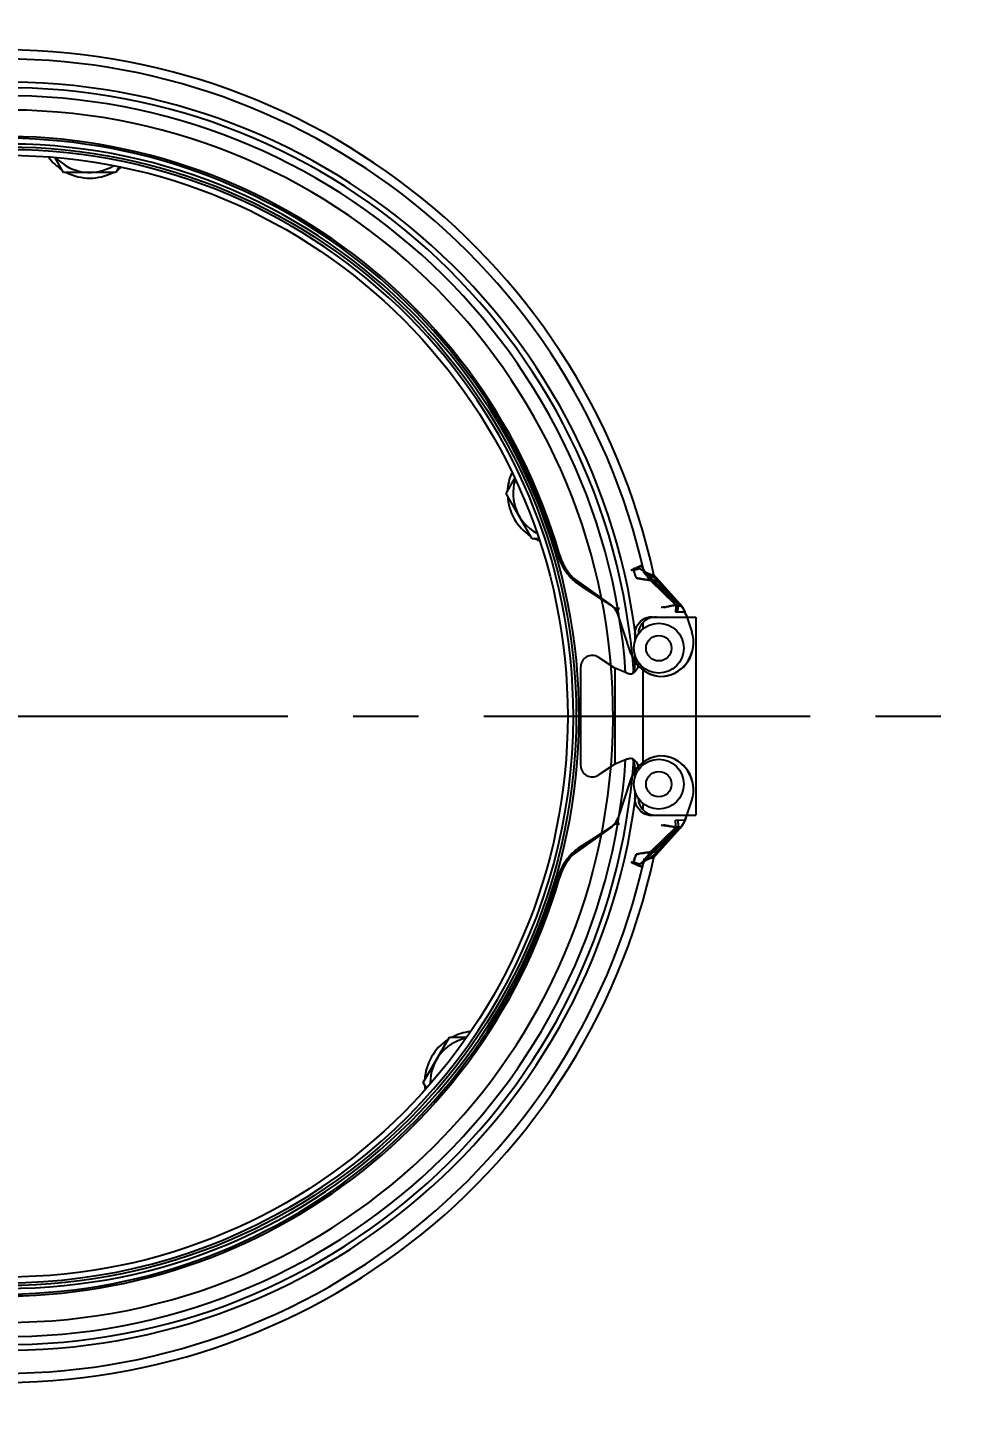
# Model space of a CAD drawing. Header units: millimetres. Extents: x 324 to 7054, y -67 to 2159.
# Drawn here: x 2945.3 to 3111.5, y 1387.4 to 1633.5 of the extents above; entities that cross this region are included whole.
import ezdxf

# ---------------------------------------------------------------- set-up
doc = ezdxf.new("R2010")
doc.units = ezdxf.units.MM
doc.header["$LTSCALE"] = 153.67
doc.header["$PDMODE"] = 3
doc.header["$PDSIZE"] = 8
doc.linetypes.add('CENTER', pattern=[0.6, 0.375, -0.075, 0.075, -0.075])
doc.layers.get('0').update_dxf_attribs({"linetype": 'CONTINUOUS'})
doc.layers.get('Defpoints').update_dxf_attribs({"linetype": 'CONTINUOUS'})
for name, color, linetype in [('00_BUW_DATUM', 7, 'CONTINUOUS'), ('02___PRT_ALL_AXES', 7, 'CONTINUOUS'), ('CONSTRUCTION_BODIES', 7, 'CONTINUOUS')]:
    doc.layers.add(name, color=color, linetype=linetype)
doc.styles.get("Standard").update_dxf_attribs({"font": 'times.ttf'})
doc.dimstyles.get("Standard").update_dxf_attribs({"dimtxt": 17.5, "dimasz": 17.5, "dimexe": 1.5, "dimexo": 1, "dimtad": 1, "dimdsep": 46, "dimtxsty": 'Standard', "dimblk": '_FILLED', "dimblk1": '_FILLED', "dimblk2": '_FILLED', "dimcen": 0.09, "dimazin": 2, "dimtol": 1, "dimtp": 0.01, "dimtm": 0.01, "dimtfac": 1, "dimtofl": 0, "dimtmove": 0, "dimatfit": 3, "dimldrblk": '_FILLED', "dimfxl": 1, "dimtolj": 1, "dimarcsym": 0})

# ---------------------------------------------------------------- blocks, each defined once
blk = doc.blocks.new('_FILLED')
at = {"color": 0, "linetype": 'ByBlock'}
blk.add_solid([(0, 0), (-1, 0.214), (-1, -0.214)], dxfattribs=at)
blk = doc.blocks.new('*D276')
at = {"color": 0, "lineweight": -2}
for p in [(2719.5, 1764), (2763.56, 1731.29)]:
    blk.add_line(p, (2737, 1764), dxfattribs=at)
at = {"color": 0}
for p, q in [((2941.63, 1486.83), (2941.63, 1537.12)), ((2916.48, 1511.98), (2966.78, 1511.98))]:
    blk.add_line(p, q, dxfattribs=at)
at = {"layer": 'Defpoints', "color": 0}
for p in [(2774.59, 1717.7), (3108.67, 1306.25)]:
    blk.add_point(p, dxfattribs=at)
at = {"color": 0, "linetype": 'ByBlock', "lineweight": -2, "xscale": 17.5, "yscale": 17.5, "zscale": 17.5, "rotation": 309.0748733014867}
blk.add_blockref('_FILLED', (2774.59, 1717.7), dxfattribs=at)
at = {"insert": (2691.09, 1764), "char_height": 17.5, "attachment_point": 5}
blk.add_mtext('\\A1;\\A1;%%C530', dxfattribs=at)

msp = doc.modelspace()

# ---------------------------------------------------------------- linework, layer by layer
at = {"linetype": 'Continuous'}
for p, q in [((3053.86576, 1528.47881), (3053.86576, 1527.32235)), ((3055.62452, 1529.47699), (3055.52405, 1529.47699)), ((3055.62452, 1529.47699), (3063.23009, 1529.47699)), ((3063.23009, 1529.47699), (3063.23009, 1494.47699)), ((3052.49416, 1526.47699), (3052.49416, 1525.22344)), ((3048.97075, 1520.45476), (3045.99901, 1522.37059)), ((3052.49416, 1522.73093), (3052.49416, 1520.95815)), ((3053.10144, 1521.4775), (3053.10144, 1521.30973)), ((3042.95291, 1503.22213), (3042.95291, 1520.73185)), ((3048.97075, 1520.45476), (3048.97075, 1503.49923)), ((3051.95465, 1519.45828), (3051.98574, 1519.48144)), ((3051.98574, 1519.48144), (3051.98673, 1519.48223)), ((3051.98673, 1519.48223), (3052.0476, 1519.53499)), ((3052.0807, 1519.48587), (3052.02422, 1519.4617)), ((3053.86576, 1520.63231), (3053.86576, 1503.32195)), ((3051.98574, 1504.47255), (3051.93762, 1504.50671)), ((3051.98673, 1504.47175), (3051.98574, 1504.47255)), ((3052.0476, 1504.41899), (3051.98673, 1504.47175)), ((3052.02438, 1504.49353), (3052.0807, 1504.46812)), ((3048.97075, 1503.49923), (3045.99901, 1501.5834)), ((3052.49416, 1502.99583), (3052.49416, 1501.22304)), ((3053.10144, 1502.64426), (3053.10144, 1502.47679)), ((3052.49416, 1498.73053), (3052.49416, 1497.47699)), ((3053.86576, 1496.63191), (3053.86576, 1495.47517)), ((3055.62452, 1494.47699), (3055.52405, 1494.47699)), ((3055.62452, 1494.47699), (3063.23009, 1494.47699))]:
    msp.add_line(p, q, dxfattribs=at)
at = {"linetype": 'CENTER'}
msp.add_line((2657, 1511.97699), (3229, 1511.97699), dxfattribs=at)
at = {"linetype": 'Continuous'}
for points in [[(3052.0476, 1519.53499), (3052.17216, 1519.67595), (3052.18735, 1519.69986)], [(3052.18572, 1504.25738), (3052.17216, 1504.27803), (3052.0476, 1504.41899)]]:
    msp.add_lwpolyline(points, dxfattribs=at)
for centre in [(3056.71009, 1523.97739), (3056.71009, 1499.97699)]:
    msp.add_circle(centre, 4.4, dxfattribs=at)
for centre, radius, start, end in [((2941.63009, 1511.97699), 107.00023, 179.9984992, 179.5020566), ((2941.63009, 1511.97699), 101.00059, 179.9973177, 179.5018901), ((2941.63009, 1511.97699), 100, 0, 179.5000048), ((3051.72893, 1520.29484), 0.88228, 282.9755718, 289.5429441), ((2941.63009, 1511.97699), 100.00059, 179.9999974, 0.0017819), ((3051.7299, 1503.6638), 0.87759, 70.4125526, 75.852938)]:
    msp.add_arc(centre, radius, start, end, dxfattribs=at)
for centre, major_axis, ratio, start_param, end_param in [((3055.62452, 1526.47699), (3.24264, 0), 0.925171682, 1.570796327, 2.146153373), ((3056.28092, 1526.47699), (3.24264, 0), 0.925171682, 1.570796327, 2.411050409), ((3055.52405, 1526.47699), (-3.03316, 0), 0.989067153, -1.570796327, -1.007288417), ((3044.95301, 1520.6796), (1.20144, -1.64313), 0.973170097, 1.946892767, 4.068026937), ((3044.95301, 1503.27439), (1.20144, 1.64313), 0.973170097, 2.21515837, 4.33629254), ((3055.62452, 1497.47699), (3.24264, 0), 0.925171682, -2.146153373, -1.570796327), ((3056.28092, 1497.47699), (3.24264, 0), 0.925171682, -2.411050409, -1.570796327), ((3055.52405, 1497.47699), (-3.03316, 0), 0.989067153, 1.007283699, 1.570796327)]:
    msp.add_ellipse(centre, major_axis=major_axis, ratio=ratio, start_param=start_param, end_param=end_param, dxfattribs=at)
for points, knots in [([(3052.49416, 1526.47699), (3052.49416, 1526.97195), (3052.71914, 1527.98072), (3053.43773, 1528.73992), (3053.86009, 1528.99399)], [0, 0, 0, 0, 0.501045894, 1, 1, 1, 1]), ([(3053.86576, 1528.47881), (3053.61356, 1528.21749), (3053.22182, 1527.57583), (3053.10144, 1526.8414), (3053.10144, 1526.47699)], [0, 0, 0, 0, 0.49915321, 1, 1, 1, 1]), ([(3053.10144, 1521.30972), (3053.10144, 1521.10376), (3053.02982, 1520.59943), (3052.69127, 1519.9386), (3052.2868, 1519.57655), (3052.0807, 1519.48587)], [0, 0, 0, 0, 0.28331738, 0.690258899, 1, 1, 1, 1]), ([(3051.19077, 1519.52034), (3051.02602, 1519.58957), (3050.28579, 1519.90049), (3049.54616, 1520.21287), (3048.97075, 1520.45476)], [0, 0, 0, 0, 0.222572975, 1, 1, 1, 1]), ([(3051.92703, 1519.43508), (3051.87324, 1519.42266), (3051.6251, 1519.38847), (3051.36967, 1519.44518), (3051.1906, 1519.52034)], [0, 0, 0, 0, 0.221358761, 1, 1, 1, 1]), ([(3051.19077, 1504.43364), (3051.02602, 1504.36442), (3050.28579, 1504.05349), (3049.54616, 1503.74111), (3048.97075, 1503.49923)], [0, 0, 0, 0, 0.222572975, 1, 1, 1, 1]), ([(3051.1906, 1504.43364), (3051.25738, 1504.46167), (3051.49836, 1504.54428), (3051.76726, 1504.55949), (3051.94439, 1504.51477)], [0, 0, 0, 0, 0.283880883, 1, 1, 1, 1]), ([(3052.0807, 1504.46812), (3052.20717, 1504.41247), (3052.79622, 1503.99009), (3053.10144, 1503.22093), (3053.10144, 1502.64426)], [0, 0, 0, 0, 0.193285486, 1, 1, 1, 1]), ([(3053.86009, 1494.96), (3053.43773, 1495.21407), (3052.71914, 1495.97326), (3052.49416, 1496.98204), (3052.49416, 1497.47699)], [0, 0, 0, 0, 0.498954257, 1, 1, 1, 1]), ([(3053.10144, 1497.47699), (3053.10144, 1497.11263), (3053.22162, 1496.37814), (3053.61352, 1495.73653), (3053.86576, 1495.47517)], [0, 0, 0, 0, 0.500781092, 1, 1, 1, 1])]:
    msp.add_open_spline(points, degree=3, knots=knots, dxfattribs=at)
for points in [[(3052.18572, 1519.69661), (3052.37683, 1520.08504), (3052.49415, 1520.52525), (3052.49416, 1520.95815)], [(3052.49416, 1502.99583), (3052.49415, 1503.42873), (3052.37683, 1503.86895), (3052.18572, 1504.25738)]]:
    msp.add_open_spline(points, degree=3, dxfattribs=at)
at = {"layer": '00_BUW_DATUM', "linetype": 'Continuous'}
for p, q in [((2951.62446, 1607.95514), (2950.12062, 1610.55988)), ((2960.86207, 1607.95514), (2951.62446, 1607.95514)), ((2961.43715, 1608.95122), (2960.86207, 1607.95514)), ((3029.74679, 1551.31068), (3031.21035, 1553.84564)), ((3034.36559, 1543.31068), (3029.74679, 1551.31068)), ((3035.4385, 1543.31068), (3034.36559, 1543.31068)), ((3015.13361, 1447.33254), (3019.75242, 1455.33254)), ((3019.75242, 1455.33254), (3022.72705, 1455.33254)), ((3015.66177, 1446.41775), (3015.13361, 1447.33254))]:
    msp.add_line(p, q, dxfattribs=at)
for centre, radius, start, end in [((2956.24327, 1615.95514), 9, 216.4407086, 237.1600109), ((2956.24327, 1615.95514), 8, 222.6782228, 301.5313593), ((2956.24327, 1615.95514), 9, 242.8246182, 297.1741622), ((2956.24327, 1615.95514), 9, 302.8406733, 307.967016), ((3038.98439, 1551.31068), 9, 156.6513833, 177.2539479), ((3038.98439, 1551.31068), 8, 163.4732326, 240.5484846), ((3038.98439, 1551.31068), 9, 182.7516833, 237.160333), ((3038.98439, 1551.31068), 9, 242.8240568, 247.5401937), ((3024.37122, 1447.33254), 9, 122.8409172, 177.2537087), ((3024.37122, 1447.33254), 8, 103.1578312, 180.7710071), ((3024.37122, 1447.33254), 9, 96.0191727, 117.1737177), ((3024.37122, 1447.33254), 9, 182.7514512, 187.3514988)]:
    msp.add_arc(centre, radius, start, end, dxfattribs=at)
at = {"layer": '02___PRT_ALL_AXES', "linetype": 'Continuous'}
for radius in [100.5, 99]:
    msp.add_circle((2941.63009, 1511.97699), radius, dxfattribs=at)
for radius, start, end in [(265, 3.8986667, 0.7518154), (253.93856, 4.0327382, 355.7506044), (253.5, 4.0393794, 352.4380724), (111.90209, 7.451706, 352.548294), (110.91608, 3.9934643, 356.0065244), (109.5, 4.0395759, 355.9604241)]:
    msp.add_arc((2941.63009, 1511.97699), radius, start, end, dxfattribs=at)
at = {"layer": 'CONSTRUCTION_BODIES', "linetype": 'Continuous'}
for p, q in [((3048.33241, 1531.54309), (3041.07844, 1536.54072)), ((3048.3335, 1531.56625), (3041.38376, 1536.55747)), ((3052.2653, 1537.72944), (3052.3823, 1537.76743)), ((3052.31746, 1537.54238), (3052.26532, 1537.72945)), ((3052.84162, 1536.34292), (3052.7442, 1536.36174)), ((3054.55572, 1536.97741), (3054.3278, 1536.9774)), ((3054.49508, 1536.97742), (3055.82202, 1536.9774)), ((3054.63479, 1536.9774), (3054.53119, 1536.9774)), ((3060.35652, 1531.71093), (3054.63479, 1536.9774)), ((3060.49314, 1531.65371), (3055.29497, 1536.97742)), ((3059.60988, 1531.7144), (3055.36835, 1535.82866)), ((3059.99519, 1531.73536), (3055.47092, 1535.81656)), ((3060.47552, 1531.74039), (3055.79603, 1537.00665)), ((3056.62351, 1535.84168), (3060.33305, 1531.86122)), ((3056.76406, 1535.84142), (3060.40485, 1531.80695)), ((3043.10149, 1534.85906), (3048.26078, 1531.54998)), ((3048.2931, 1531.551), (3043.32823, 1534.86082)), ((3048.29151, 1531.55207), (3048.2579, 1531.55177)), ((3048.26078, 1531.54998), (3048.2931, 1531.551)), ((3048.89655, 1530.99926), (3049.79896, 1530.97737)), ((3048.93504, 1530.95432), (3048.89655, 1530.99926)), ((3049.71798, 1530.97743), (3048.91377, 1530.99708)), ((3048.9474, 1530.95683), (3048.91377, 1530.99708)), ((3049.79896, 1530.97737), (3048.93504, 1530.95432)), ((3049.16014, 1530.97734), (3048.94728, 1530.98396)), ((3049.71798, 1530.97743), (3048.9474, 1530.95683)), ((3049.24104, 1530.9769), (3048.9479, 1530.97641)), ((3060.14797, 1531.4808), (3060.59239, 1531.47711)), ((3060.88283, 1531.21547), (3060.47551, 1531.74041)), ((3060.8459, 1531.26939), (3060.47553, 1531.74034)), ((3051.79777, 1523.04449), (3049.46981, 1530.02838)), ((3049.47578, 1530.01039), (3049.49007, 1529.96836)), ((3049.48918, 1529.97), (3049.48083, 1529.99662)), ((3061.33854, 1530.36648), (3059.64751, 1530.33757)), ((3061.47922, 1530.00662), (3061.4734, 1530.02393)), ((3061.519, 1529.8881), (3061.47922, 1530.00662)), ((3061.519, 1529.8881), (3062.5374, 1526.85314)), ((3051.79777, 1500.90977), (3049.46981, 1493.92587)), ((3061.51887, 1494.06619), (3062.5374, 1497.10112)), ((3049.47578, 1493.94386), (3049.49007, 1493.98589)), ((3049.48918, 1493.98425), (3049.48083, 1493.95763)), ((3061.4734, 1493.93032), (3061.47922, 1493.94763)), ((3061.47922, 1493.94763), (3061.51887, 1494.06619)), ((3048.33241, 1492.41116), (3041.07844, 1487.41353)), ((3048.3335, 1492.38801), (3041.38376, 1487.39678)), ((3043.10149, 1489.09519), (3048.26078, 1492.40427)), ((3048.2931, 1492.40325), (3043.32823, 1489.09343)), ((3048.29151, 1492.40218), (3048.2579, 1492.40249)), ((3048.26078, 1492.40427), (3048.2931, 1492.40325)), ((3048.93504, 1492.99993), (3048.89655, 1492.95499)), ((3048.89655, 1492.95499), (3049.79896, 1492.97689)), ((3048.9474, 1492.99742), (3048.91377, 1492.95718)), ((3049.71798, 1492.97682), (3048.91377, 1492.95718)), ((3049.79896, 1492.97689), (3048.93504, 1492.99993)), ((3049.16014, 1492.97691), (3048.94728, 1492.97029)), ((3049.71798, 1492.97682), (3048.9474, 1492.99742)), ((3049.24104, 1492.97735), (3048.9479, 1492.97785)), ((3060.35652, 1492.24333), (3054.63479, 1486.97685)), ((3060.49314, 1492.30054), (3055.29497, 1486.97683)), ((3059.60988, 1492.23985), (3055.36835, 1488.1256)), ((3059.99519, 1492.2189), (3055.47092, 1488.13769)), ((3055.79603, 1486.9476), (3060.47552, 1492.21386)), ((3056.62351, 1488.11257), (3060.33305, 1492.09303)), ((3056.76406, 1488.11283), (3060.40485, 1492.1473)), ((3061.33854, 1493.58778), (3059.64751, 1493.61669)), ((3060.14797, 1492.47346), (3060.59239, 1492.47714)), ((3060.47551, 1492.21385), (3060.88283, 1492.73878)), ((3060.47553, 1492.21391), (3060.8459, 1492.68487)), ((3052.84162, 1487.61133), (3052.7442, 1487.59252)), ((3054.55572, 1486.97686), (3054.3278, 1486.97684)), ((3055.82202, 1486.97695), (3054.49508, 1486.97683)), ((3054.63479, 1486.97685), (3054.53119, 1486.97685)), ((3052.2653, 1486.22481), (3052.3823, 1486.18682)), ((3052.31746, 1486.41188), (3052.26532, 1486.2248))]:
    msp.add_line(p, q, dxfattribs=at)
for points in [[(3053.79549, 1538.52622), (3053.81373, 1538.5341), (3053.81732, 1538.56886), (3053.80882, 1538.62077)], [(3054.55573, 1536.9774), (3054.2907, 1537.38835), (3054.02552, 1537.93777), (3053.8089, 1538.62044)], [(3054.52027, 1536.97742), (3054.27449, 1537.37213), (3054.02894, 1537.89582), (3053.82808, 1538.53907)], [(3053.8089, 1485.33382), (3054.02552, 1486.01649), (3054.2907, 1486.56591), (3054.55573, 1486.97685)], [(3053.82808, 1485.41519), (3054.02894, 1486.05843), (3054.27449, 1486.58213), (3054.52027, 1486.97684)], [(3053.79549, 1485.42803), (3053.81373, 1485.42015), (3053.81732, 1485.38539), (3053.80882, 1485.33348)]]:
    msp.add_lwpolyline(points, dxfattribs=at)
for centre in [(3056.71009, 1523.97739), (3056.71009, 1499.97687)]:
    msp.add_circle(centre, 2.25, dxfattribs=at)
for centre, radius, start, end in [((2940.91012, 1511.97714), 117.6, 12.0963037, 178.0001426), ((2940.91012, 1511.97714), 116, 12.5292816, 178.0001426), ((2940.91012, 1511.97709), 102.34378, 16.1876238, 178.0001426), ((2940.91012, 1511.97709), 102, 16.2819982, 178.0001426), ((3048.76254, 1543.49694), 10.36383, 196.2725242, 217.004697), ((3048.76936, 1543.47679), 10.36471, 196.2575863, 217.0298918), ((3047.40387, 1542.48595), 8.67028, 217.0732679, 221.76286), ((3047.37519, 1542.43592), 8.62479, 217.0875085, 221.3972125), ((3047.74878, 1542.37116), 8.62854, 216.4500678, 220.8793946), ((3047.72522, 1542.36667), 8.59922, 216.7551151, 220.8268361), ((3071.64259, 1478.33067), 62.47955, 107.0575748, 108.0675305), ((3068.92727, 1542.26217), 17.26732, 195.8628827, 199.9479208), ((3046.59905, 1528.99052), 3.0518, 41.1306667, 57.0700136), ((3046.60413, 1528.99569), 3.0451, 18.6603691, 57.0335668), ((3046.60889, 1529.03492), 3.0283, 18.66503, 56.238732), ((3046.58992, 1529.0193), 3.05153, 40.3711978, 56.0697747), ((3046.64077, 1529.0891), 2.98055, 39.2843702, 55.4199763), ((3046.5129, 1529.03259), 3.11994, 38.7153065, 54.3004137), ((3046.60022, 1528.99081), 3.05072, 18.6891293, 40.0325386), ((3046.6454, 1529.09116), 2.97585, 18.3574853, 39.3100163), ((3046.59085, 1529.01944), 3.05072, 18.6818075, 39.3985354), ((3056.25101, 1545.06821), 13.88055, 273.5842636, 280.839092), ((3057.12753, 1536.41617), 5.22155, 274.7090232, 275.8303132), ((3057.32036, 1528.41134), 4.4839, 43.136132, 47.3808301), ((3056.73789, 1528.41923), 5, 34.00416, 41.6234547), ((3056.72194, 1528.41127), 5.01765, 18.5362923, 34.7239321), ((3056.73121, 1528.41604), 5.00732, 18.5208771, 33.9917328), ((3056.27535, 1528.03599), 5.56042, 18.5596148, 24.7222133), ((3056.15698, 1528.14124), 5.63917, 18.553011, 23.2418428), ((3056.71963, 1528.27601), 5.06275, 18.5670656, 22.7815704), ((3056.83801, 1524.97738), 6, 270.0001426, 18.5494798), ((3056.8491, 1524.94439), 6, 276.0169893, 18.5494798), ((3057.47803, 1524.97745), 6, 198.4350948, 270.0001426), ((3057.48986, 1524.94187), 6, 198.4350977, 263.7630795), ((2940.91012, 1511.97711), 117.6, 181.9998574, 347.9036963), ((2940.91012, 1511.97711), 116, 181.9998574, 347.4707184), ((2940.91012, 1511.97717), 102.34378, 181.9998574, 343.8123762), ((2940.91012, 1511.97716), 102, 181.9998574, 343.7180018), ((3057.47803, 1498.9768), 6, 89.9998574, 161.5649052), ((3057.48986, 1499.01238), 6, 96.2369205, 161.5649023), ((3056.83801, 1498.97687), 6, 341.4505202, 89.9998574), ((3056.8491, 1499.00986), 6, 341.4505202, 83.9830107), ((3046.60413, 1494.95856), 3.0451, 302.9664313, 341.3396289), ((3046.60889, 1494.91933), 3.0283, 303.7612662, 341.3349682), ((3046.60022, 1494.96344), 3.05072, 319.9674614, 341.3108707), ((3046.6454, 1494.8631), 2.97585, 320.6899848, 341.6425158), ((3046.59085, 1494.93482), 3.05072, 320.6014646, 341.3181925), ((3056.72194, 1495.54298), 5.01765, 325.276063, 341.4637028), ((3056.73121, 1495.53822), 5.00732, 326.0082624, 341.4791181), ((3056.27535, 1495.91827), 5.56042, 335.2777863, 341.4403848), ((3056.15698, 1495.81302), 5.63917, 336.7581569, 341.4469887), ((3056.71963, 1495.67825), 5.06275, 337.2184296, 341.4329344), ((3046.59905, 1494.96374), 3.0518, 302.9299864, 318.8693333), ((3046.58992, 1494.93496), 3.05153, 303.9302253, 319.6288022), ((3046.64077, 1494.86516), 2.98055, 304.5800237, 320.7156298), ((3046.5129, 1494.92167), 3.11994, 305.6995864, 321.2846936), ((3056.25101, 1478.88604), 13.88055, 79.160908, 86.4157364), ((3057.12753, 1487.53809), 5.22155, 84.1696868, 85.2909768), ((3057.32036, 1495.54291), 4.4839, 312.6191699, 316.863868), ((3056.73789, 1495.53502), 5, 318.3765453, 325.99584), ((3048.76254, 1480.45732), 10.36383, 142.9953033, 163.7274761), ((3048.76936, 1480.47746), 10.36471, 142.9700969, 163.7424025), ((3047.40387, 1481.46831), 8.67028, 138.2371401, 142.9267321), ((3047.37519, 1481.51833), 8.62479, 138.6027876, 142.9124915), ((3047.74878, 1481.58309), 8.62854, 139.1206054, 143.5499322), ((3047.72522, 1481.58759), 8.59922, 139.1731639, 143.2448849), ((3068.92727, 1481.69208), 17.26732, 160.0520792, 164.1371173), ((3071.64259, 1545.62358), 62.47955, 251.9324694, 252.9424252)]:
    msp.add_arc(centre, radius, start, end, dxfattribs=at)
for points, knots in [([(3039.18925, 1540.53338), (3039.20709, 1540.47199), (3039.24324, 1540.35151), (3039.30032, 1540.17285), (3039.35986, 1539.99735), (3039.42245, 1539.82313), (3039.4881, 1539.65017), (3039.55681, 1539.47845), (3039.6286, 1539.30796), (3039.70347, 1539.13867), (3039.78143, 1538.97058), (3039.8626, 1538.80343), (3039.94688, 1538.63742), (3040.03422, 1538.47278), (3040.12437, 1538.30998), (3040.21735, 1538.149), (3040.31317, 1537.98982), (3040.41183, 1537.83243), (3040.51335, 1537.67682), (3040.61773, 1537.52297), (3040.72499, 1537.37087), (3040.79836, 1537.27071), (3040.83551, 1537.22093)], [0, 0, 0, 0, 0.051566838, 0.101466082, 0.151290353, 0.201060549, 0.250797614, 0.300522511, 0.350256193, 0.40001958, 0.449833531, 0.49971882, 0.549914981, 0.600018145, 0.650049176, 0.700028974, 0.749978446, 0.79991848, 0.849869923, 0.899853554, 0.949890057, 1, 1, 1, 1]), ([(3040.80822, 1537.24475), (3040.77188, 1537.29401), (3040.70011, 1537.3931), (3040.59517, 1537.54353), (3040.49304, 1537.69564), (3040.39369, 1537.84945), (3040.29713, 1538.00497), (3040.20334, 1538.16222), (3040.11231, 1538.3212), (3040.02404, 1538.48193), (3039.93851, 1538.64443), (3039.85594, 1538.80828), (3039.77639, 1538.97325), (3039.69994, 1539.13914), (3039.6265, 1539.30616), (3039.55606, 1539.47434), (3039.48861, 1539.64369), (3039.42414, 1539.81422), (3039.36266, 1539.98596), (3039.30414, 1540.15891), (3039.24799, 1540.33499), (3039.2124, 1540.45373), (3039.19483, 1540.51425)], [0, 0, 0, 0, 0.050108416, 0.10014462, 0.150128603, 0.200080467, 0.250020403, 0.299968669, 0.349945562, 0.399971399, 0.450066489, 0.500251113, 0.550153993, 0.599982906, 0.649758, 0.699499508, 0.749227728, 0.798962991, 0.848725644, 0.898536019, 0.948414414, 1, 1, 1, 1]), ([(3051.83807, 1537.71542), (3052.04977, 1537.81527), (3052.42386, 1537.9864), (3052.92267, 1538.20238), (3053.2908, 1538.32584), (3053.55093, 1538.43083), (3053.72575, 1538.41453), (3053.838, 1538.49686), (3053.82798, 1538.53946)], [0, 0, 0, 0, 0.322951976, 0.568694223, 0.746035446, 0.865901928, 0.939614442, 1, 1, 1, 1]), ([(3053.81637, 1538.43634), (3053.75083, 1538.45756), (3053.56835, 1538.41615), (3053.28168, 1538.33297), (3052.92991, 1538.20022), (3052.56083, 1538.04591), (3052.19439, 1537.88304), (3051.95568, 1537.7708), (3051.83814, 1537.71545)], [0, 0, 0, 0, 0.097586081, 0.248152726, 0.432264469, 0.626268001, 0.81593782, 1, 1, 1, 1]), ([(3051.8525, 1537.74453), (3052.01223, 1537.82805), (3052.33475, 1537.99105), (3052.80492, 1538.21381), (3053.23012, 1538.39373), (3053.54807, 1538.49688), (3053.73406, 1538.54284), (3053.79549, 1538.52622)], [0, 0, 0, 0, 0.256718065, 0.514263093, 0.742433642, 0.909355769, 1, 1, 1, 1]), ([(3053.80882, 1538.62077), (3053.81772, 1538.58306), (3053.74117, 1538.50315), (3053.60224, 1538.52758), (3053.42268, 1538.45044), (3053.16527, 1538.36759), (3052.819, 1538.21755), (3052.36957, 1538.01032), (3052.03783, 1537.84079), (3051.85251, 1537.74454)], [0, 0, 0, 0, 0.05360054, 0.107095181, 0.191375995, 0.314521102, 0.485028735, 0.711103883, 1, 1, 1, 1]), ([(3043.10149, 1534.85906), (3043.06437, 1534.88287), (3042.99024, 1534.93109), (3042.87971, 1535.00504), (3042.76958, 1535.08078), (3042.65989, 1535.15833), (3042.55068, 1535.23768), (3042.442, 1535.31884), (3042.33388, 1535.40179), (3042.22638, 1535.48655), (3042.11954, 1535.57311), (3042.0123, 1535.66239), (3041.90447, 1535.75472), (3041.79584, 1535.85038), (3041.68729, 1535.9487), (3041.5789, 1536.04968), (3041.47072, 1536.1533), (3041.36285, 1536.25958), (3041.25536, 1536.36851), (3041.14834, 1536.48009), (3041.04187, 1536.59433), (3040.97165, 1536.67189), (3040.93665, 1536.7111)], [0, 0, 0, 0, 0.046294001, 0.09282861, 0.139600727, 0.186606913, 0.23384342, 0.281306217, 0.328991017, 0.376893303, 0.425008361, 0.47333131, 0.523375626, 0.574026243, 0.625274991, 0.677113259, 0.72953206, 0.782522081, 0.836073741, 0.890177251, 0.944822677, 1, 1, 1, 1]), ([(3043.11635, 1534.8496), (3042.95971, 1534.95008), (3042.63283, 1535.17142), (3042.13348, 1535.54993), (3041.60315, 1536.00568), (3041.25463, 1536.35141), (3041.07843, 1536.54073)], [0, 0, 0, 0, 0.210308022, 0.445901081, 0.707728007, 1, 1, 1, 1]), ([(3043.34214, 1534.85162), (3043.09419, 1535.01688), (3042.5996, 1535.37876), (3041.88851, 1536.00244), (3041.44255, 1536.47236), (3041.22485, 1536.72404)], [0, 0, 0, 0, 0.315419109, 0.647752134, 1, 1, 1, 1]), ([(3043.32823, 1534.86082), (3043.17797, 1534.96097), (3042.8657, 1535.18234), (3042.39102, 1535.56295), (3041.88669, 1536.02234), (3041.55389, 1536.36852), (3041.38377, 1536.55746)], [0, 0, 0, 0, 0.20940262, 0.443623064, 0.705158191, 1, 1, 1, 1]), ([(3052.26527, 1537.72943), (3052.29683, 1537.61377), (3052.42663, 1537.15682), (3052.57446, 1536.70495), (3052.696, 1536.37127)], [0, 0, 0, 0, 0.252399033, 1, 1, 1, 1]), ([(3052.3823, 1537.76745), (3052.42091, 1537.77994), (3052.53562, 1537.81696), (3052.79731, 1537.90071), (3053.06967, 1537.98649), (3053.26622, 1538.04676), (3053.31535, 1538.0617)], [0, 0, 0, 0, 0.124437483, 0.369597802, 0.842540695, 1, 1, 1, 1]), ([(3052.69592, 1536.37126), (3053.15162, 1536.2845), (3053.97621, 1536.13555), (3055.09101, 1535.98241), (3055.94446, 1535.89456), (3056.42686, 1535.85218), (3056.62351, 1535.84168)], [0, 0, 0, 0, 0.350933866, 0.633765636, 0.851017595, 1, 1, 1, 1]), ([(3056.62351, 1535.84168), (3056.58907, 1535.84939), (3056.51376, 1535.84642), (3056.40022, 1535.8583), (3056.28044, 1535.86664), (3056.1633, 1535.87662), (3056.04075, 1535.88723), (3055.9034, 1535.89983), (3055.73409, 1535.91631), (3055.57207, 1535.93316), (3055.41919, 1535.94987), (3055.29174, 1535.96434), (3055.15822, 1535.98004), (3055.02976, 1535.99565), (3054.90711, 1536.01101), (3054.79435, 1536.02557), (3054.66411, 1536.04292), (3054.52537, 1536.06213), (3054.35942, 1536.08589), (3054.21855, 1536.10672), (3054.08459, 1536.12734), (3053.9719, 1536.14507), (3053.85003, 1536.16467), (3053.71901, 1536.18614), (3053.57531, 1536.2102), (3053.41688, 1536.23743), (3053.24415, 1536.26798), (3053.05074, 1536.3033), (3052.91507, 1536.32886), (3052.84162, 1536.34292)], [0, 0, 0, 0, 0.027741453, 0.058403437, 0.089871552, 0.122042821, 0.150809104, 0.186545103, 0.230434521, 0.284495766, 0.3145653, 0.351293561, 0.385307378, 0.420216281, 0.452993151, 0.482447262, 0.50957475, 0.55625046, 0.592516763, 0.641328424, 0.668162735, 0.699034312, 0.730977169, 0.765171571, 0.803372493, 0.845485953, 0.891502943, 0.941228975, 1, 1, 1, 1]), ([(3053.31532, 1538.06173), (3053.3702, 1538.02828), (3053.47845, 1537.96273), (3053.63886, 1537.86691), (3053.79478, 1537.77513), (3053.94623, 1537.68741), (3054.09276, 1537.60405), (3054.23386, 1537.52537), (3054.36908, 1537.45166), (3054.49851, 1537.38291), (3054.62227, 1537.3191), (3054.7402, 1537.26043), (3054.85203, 1537.20705), (3054.95749, 1537.15906), (3055.05667, 1537.11648), (3055.16265, 1537.07415), (3055.27212, 1537.03498), (3055.40877, 1536.9953), (3055.50609, 1536.97741), (3055.5658, 1536.97743)], [0, 0, 0, 0, 0.076724764, 0.151069033, 0.223053571, 0.292695585, 0.360005639, 0.42429201, 0.485551247, 0.543847923, 0.599239407, 0.651771323, 0.701083899, 0.747155853, 0.790075183, 0.829917403, 0.883392825, 0.928711994, 1, 1, 1, 1]), ([(3053.31534, 1538.06173), (3053.4545, 1537.97692), (3053.71458, 1537.81779), (3054.08058, 1537.59225), (3054.40169, 1537.39293), (3054.68595, 1537.2153), (3054.93927, 1537.05585), (3055.1663, 1536.91172), (3055.37084, 1536.78055), (3055.55606, 1536.66026), (3055.72456, 1536.54906), (3055.8783, 1536.44544), (3056.01863, 1536.34813), (3056.14641, 1536.25616), (3056.26194, 1536.16881), (3056.36484, 1536.08604), (3056.45784, 1536.00558), (3056.54321, 1535.92531), (3056.59737, 1535.86975), (3056.62351, 1535.84168)], [0, 0, 0, 0, 0.122491494, 0.229171689, 0.3231386, 0.406562036, 0.481111639, 0.54812124, 0.608689485, 0.663750149, 0.714117753, 0.760431058, 0.803099945, 0.842466355, 0.878757328, 0.911946145, 0.941706341, 0.971168237, 1, 1, 1, 1]), ([(3055.36836, 1535.82866), (3055.28144, 1535.91296), (3055.12518, 1536.07801), (3054.92333, 1536.326), (3054.75906, 1536.55478), (3054.61957, 1536.76891), (3054.5354, 1536.90847), (3054.49506, 1536.97741)], [0, 0, 0, 0, 0.250965877, 0.470436598, 0.662269525, 0.83445568, 1, 1, 1, 1]), ([(3054.53119, 1536.97739), (3054.57457, 1536.90702), (3054.66553, 1536.76427), (3054.81669, 1536.54562), (3054.99488, 1536.31292), (3055.212, 1536.06371), (3055.37892, 1535.89955), (3055.47092, 1535.81656)], [0, 0, 0, 0, 0.165489316, 0.338807431, 0.531991839, 0.751947095, 1, 1, 1, 1]), ([(3056.76408, 1535.84143), (3056.7345, 1535.8742), (3056.67741, 1535.93587), (3056.58385, 1536.03234), (3056.47572, 1536.13786), (3056.36827, 1536.23501), (3056.26935, 1536.31997), (3056.18641, 1536.38908), (3056.09688, 1536.46202), (3056.0003, 1536.53962), (3055.93358, 1536.59307), (3055.89903, 1536.62083)], [0, 0, 0, 0, 0.113574464, 0.216219112, 0.345743306, 0.502242351, 0.588837044, 0.681228402, 0.78002323, 0.885966445, 1, 1, 1, 1]), ([(3048.94728, 1530.98396), (3049.02215, 1530.89053), (3049.16269, 1530.69439), (3049.33977, 1530.37075), (3049.43271, 1530.1396), (3049.47302, 1530.01866)], [0, 0, 0, 0, 0.325228937, 0.653706407, 1, 1, 1, 1]), ([(3057.11877, 1531.21484), (3057.39851, 1531.23566), (3057.94054, 1531.28664), (3058.76381, 1531.41224), (3059.6171, 1531.57383), (3060.21956, 1531.63167), (3060.53448, 1531.65771)], [0, 0, 0, 0, 0.244230854, 0.473714682, 0.724873285, 1, 1, 1, 1]), ([(3058.77542, 1531.46293), (3058.65394, 1531.4199), (3058.39675, 1531.34436), (3057.9895, 1531.25797), (3057.70403, 1531.22444), (3057.55628, 1531.21223)], [0, 0, 0, 0, 0.309888025, 0.643541245, 1, 1, 1, 1]), ([(3057.71171, 1531.22699), (3057.76961, 1531.23326), (3057.94624, 1531.25523), (3058.18321, 1531.29721), (3058.42414, 1531.35472), (3058.60194, 1531.40933), (3058.71971, 1531.44649), (3058.77541, 1531.4629)], [0, 0, 0, 0, 0.16003966, 0.489011469, 0.660734896, 0.840364399, 1, 1, 1, 1]), ([(3060.53448, 1531.6577), (3060.4393, 1531.65442), (3060.25976, 1531.64006), (3060.00612, 1531.61337), (3059.78024, 1531.58414), (3059.57852, 1531.55516), (3059.39716, 1531.52724), (3059.22579, 1531.49951), (3059.04913, 1531.46921), (3058.92662, 1531.44728), (3058.86126, 1531.43527)], [0, 0, 0, 0, 0.169156602, 0.319671964, 0.453021304, 0.573646041, 0.681644504, 0.77893835, 0.881965973, 1, 1, 1, 1]), ([(3059.60989, 1531.71441), (3059.63439, 1531.69062), (3059.69431, 1531.62635), (3059.73975, 1531.53838), (3059.73672, 1531.48333)], [0, 0, 0, 0, 0.382407672, 1, 1, 1, 1]), ([(3059.73669, 1531.48288), (3059.73476, 1531.43735), (3059.73075, 1531.35747), (3059.72369, 1531.23995), (3059.71607, 1531.12689), (3059.70718, 1531.00683), (3059.69736, 1530.88482), (3059.68721, 1530.76362), (3059.67665, 1530.64315), (3059.66361, 1530.50091), (3059.6537, 1530.39893), (3059.64751, 1530.33757)], [0, 0, 0, 0, 0.118988604, 0.208841204, 0.307419748, 0.41487152, 0.523181211, 0.627051777, 0.732442528, 0.838963186, 1, 1, 1, 1]), ([(3060.14798, 1531.4808), (3060.15136, 1531.54232), (3060.0941, 1531.63988), (3060.02413, 1531.70924), (3059.99519, 1531.73536)], [0, 0, 0, 0, 0.612500657, 1, 1, 1, 1]), ([(3060.05912, 1530.33981), (3060.06897, 1530.44117), (3060.08745, 1530.64124), (3060.11247, 1530.93484), (3060.13445, 1531.21367), (3060.14421, 1531.39403), (3060.14797, 1531.4808)], [0, 0, 0, 0, 0.266910587, 0.526637671, 0.772352135, 1, 1, 1, 1]), ([(3061.38743, 1530.2364), (3061.35672, 1530.30951), (3061.2954, 1530.44652), (3061.20003, 1530.63727), (3061.10852, 1530.80437), (3061.02169, 1530.95122), (3060.9366, 1531.08601), (3060.84793, 1531.21831), (3060.74944, 1531.35641), (3060.63938, 1531.50169), (3060.55959, 1531.59896), (3060.51804, 1531.64844)], [0, 0, 0, 0, 0.142931048, 0.270426055, 0.384300746, 0.486249324, 0.57786313, 0.671562385, 0.773285621, 0.883555493, 1, 1, 1, 1]), ([(3061.42242, 1530.16046), (3061.38314, 1530.26227), (3061.29539, 1530.46934), (3061.13985, 1530.779), (3060.95557, 1531.09099), (3060.7524, 1531.38615), (3060.60605, 1531.5721), (3060.53448, 1531.6577)], [0, 0, 0, 0, 0.187252528, 0.385612742, 0.594211019, 0.808537249, 1, 1, 1, 1]), ([(3061.32611, 1530.36146), (3061.30708, 1530.40279), (3061.268, 1530.48489), (3061.20563, 1530.60631), (3061.13952, 1530.72629), (3061.06924, 1530.84527), (3060.99574, 1530.96142), (3060.91973, 1531.07347), (3060.84204, 1531.18027), (3060.76199, 1531.28296), (3060.6791, 1531.382), (3060.62168, 1531.44582), (3060.59239, 1531.47711)], [0, 0, 0, 0, 0.101789729, 0.203409263, 0.305368139, 0.408224073, 0.512543836, 0.612840529, 0.711099251, 0.807983761, 0.904104614, 1, 1, 1, 1]), ([(3060.65739, 1531.47559), (3060.68472, 1531.44431), (3060.73811, 1531.38072), (3060.81494, 1531.28244), (3060.88882, 1531.18105), (3060.96031, 1531.07598), (3061.03081, 1530.96496), (3061.09937, 1530.84909), (3061.16518, 1530.72966), (3061.2268, 1530.60976), (3061.28468, 1530.48888), (3061.32096, 1530.40743), (3061.33854, 1530.36648)], [0, 0, 0, 0, 0.095344811, 0.190588382, 0.286340815, 0.383314027, 0.482288656, 0.588224577, 0.692361539, 0.795314336, 0.897680505, 1, 1, 1, 1]), ([(3048.94728, 1492.97029), (3049.02215, 1493.06372), (3049.16269, 1493.25986), (3049.33977, 1493.58351), (3049.43271, 1493.81465), (3049.47302, 1493.93559)], [0, 0, 0, 0, 0.325228937, 0.653706407, 1, 1, 1, 1]), ([(3057.11877, 1492.73941), (3057.39851, 1492.71859), (3057.94054, 1492.66762), (3058.76381, 1492.54201), (3059.6171, 1492.38042), (3060.21956, 1492.32259), (3060.53448, 1492.29655)], [0, 0, 0, 0, 0.244230854, 0.473714682, 0.724873285, 1, 1, 1, 1]), ([(3058.77542, 1492.49132), (3058.65394, 1492.53436), (3058.39675, 1492.60989), (3057.9895, 1492.69629), (3057.70403, 1492.72981), (3057.55628, 1492.74202)], [0, 0, 0, 0, 0.309888025, 0.643541245, 1, 1, 1, 1]), ([(3057.71171, 1492.72726), (3057.76961, 1492.721), (3057.94624, 1492.69902), (3058.18321, 1492.65705), (3058.42414, 1492.59954), (3058.60194, 1492.54492), (3058.71971, 1492.50777), (3058.77541, 1492.49135)], [0, 0, 0, 0, 0.16003966, 0.489011469, 0.660734896, 0.840364399, 1, 1, 1, 1]), ([(3060.53448, 1492.29656), (3060.4393, 1492.29984), (3060.25976, 1492.3142), (3060.00612, 1492.34088), (3059.78024, 1492.37012), (3059.57852, 1492.39909), (3059.39716, 1492.42701), (3059.22579, 1492.45474), (3059.04913, 1492.48504), (3058.92662, 1492.50697), (3058.86126, 1492.51898)], [0, 0, 0, 0, 0.169156602, 0.319671964, 0.453021304, 0.573646041, 0.681644504, 0.77893835, 0.881965973, 1, 1, 1, 1]), ([(3059.60989, 1492.23985), (3059.63439, 1492.26363), (3059.69431, 1492.32791), (3059.73975, 1492.41587), (3059.73672, 1492.47093)], [0, 0, 0, 0, 0.382407672, 1, 1, 1, 1]), ([(3059.73669, 1492.47137), (3059.73476, 1492.5169), (3059.73075, 1492.59678), (3059.72369, 1492.71431), (3059.71607, 1492.82737), (3059.70718, 1492.94742), (3059.69736, 1493.06944), (3059.68721, 1493.19063), (3059.67665, 1493.31111), (3059.66361, 1493.45334), (3059.6537, 1493.55533), (3059.64751, 1493.61669)], [0, 0, 0, 0, 0.118988604, 0.208841204, 0.307419748, 0.41487152, 0.523181211, 0.627051777, 0.732442528, 0.838963186, 1, 1, 1, 1]), ([(3060.14798, 1492.47345), (3060.15136, 1492.41193), (3060.0941, 1492.31437), (3060.02413, 1492.24501), (3059.99519, 1492.2189)], [0, 0, 0, 0, 0.612500657, 1, 1, 1, 1]), ([(3060.05912, 1493.61444), (3060.06897, 1493.51309), (3060.08745, 1493.31301), (3060.11247, 1493.01941), (3060.13445, 1492.74058), (3060.14421, 1492.56023), (3060.14797, 1492.47346)], [0, 0, 0, 0, 0.266910587, 0.526637671, 0.772352135, 1, 1, 1, 1]), ([(3061.38743, 1493.71785), (3061.35672, 1493.64474), (3061.2954, 1493.50774), (3061.20003, 1493.31698), (3061.10852, 1493.14988), (3061.02169, 1493.00303), (3060.9366, 1492.86824), (3060.84793, 1492.73594), (3060.74944, 1492.59784), (3060.63938, 1492.45256), (3060.55959, 1492.35529), (3060.51804, 1492.30582)], [0, 0, 0, 0, 0.142931048, 0.270426055, 0.384300746, 0.486249324, 0.57786313, 0.671562385, 0.773285621, 0.883555493, 1, 1, 1, 1]), ([(3061.42242, 1493.79379), (3061.38314, 1493.69198), (3061.29539, 1493.48491), (3061.13985, 1493.17525), (3060.95557, 1492.86326), (3060.7524, 1492.56811), (3060.60605, 1492.38216), (3060.53448, 1492.29656)], [0, 0, 0, 0, 0.187252528, 0.385612742, 0.594211019, 0.808537249, 1, 1, 1, 1]), ([(3061.32611, 1493.59279), (3061.30708, 1493.55146), (3061.268, 1493.46936), (3061.20563, 1493.34794), (3061.13952, 1493.22797), (3061.06924, 1493.10898), (3060.99574, 1492.99283), (3060.91973, 1492.88079), (3060.84204, 1492.77398), (3060.76199, 1492.67129), (3060.6791, 1492.57225), (3060.62168, 1492.50843), (3060.59239, 1492.47714)], [0, 0, 0, 0, 0.101789729, 0.203409263, 0.305368139, 0.408224073, 0.512543836, 0.612840529, 0.711099251, 0.807983761, 0.904104614, 1, 1, 1, 1]), ([(3060.65739, 1492.47867), (3060.68472, 1492.50994), (3060.73811, 1492.57354), (3060.81494, 1492.67181), (3060.88882, 1492.77321), (3060.96031, 1492.87827), (3061.03081, 1492.98929), (3061.09937, 1493.10516), (3061.16518, 1493.22459), (3061.2268, 1493.3445), (3061.28468, 1493.46537), (3061.32096, 1493.54682), (3061.33854, 1493.58778)], [0, 0, 0, 0, 0.095344811, 0.190588382, 0.286340815, 0.383314027, 0.482288656, 0.588224577, 0.692361539, 0.795314336, 0.897680505, 1, 1, 1, 1]), ([(3043.10149, 1489.09519), (3043.06437, 1489.07138), (3042.99024, 1489.02316), (3042.87971, 1488.94922), (3042.76958, 1488.87347), (3042.65989, 1488.79592), (3042.55068, 1488.71657), (3042.442, 1488.63542), (3042.33388, 1488.55246), (3042.22638, 1488.46771), (3042.11954, 1488.38115), (3042.0123, 1488.29186), (3041.90447, 1488.19954), (3041.79584, 1488.10387), (3041.68729, 1488.00555), (3041.5789, 1487.90458), (3041.47072, 1487.80095), (3041.36285, 1487.69468), (3041.25536, 1487.58574), (3041.14834, 1487.47416), (3041.04187, 1487.35992), (3040.97165, 1487.28237), (3040.93665, 1487.24315)], [0, 0, 0, 0, 0.046294001, 0.09282861, 0.139600727, 0.186606913, 0.23384342, 0.281306217, 0.328991017, 0.376893303, 0.425008361, 0.47333131, 0.523375626, 0.574026243, 0.625274991, 0.677113259, 0.72953206, 0.782522081, 0.836073741, 0.890177251, 0.944822677, 1, 1, 1, 1]), ([(3043.11635, 1489.10465), (3042.95971, 1489.00417), (3042.63283, 1488.78283), (3042.13348, 1488.40433), (3041.60315, 1487.94857), (3041.25463, 1487.60285), (3041.07843, 1487.41352)], [0, 0, 0, 0, 0.210308022, 0.445901081, 0.707728007, 1, 1, 1, 1]), ([(3043.34214, 1489.10263), (3043.09419, 1488.93737), (3042.5996, 1488.57549), (3041.88851, 1487.95181), (3041.44255, 1487.48189), (3041.22485, 1487.23021)], [0, 0, 0, 0, 0.315419109, 0.647752134, 1, 1, 1, 1]), ([(3043.32823, 1489.09343), (3043.17797, 1488.99328), (3042.8657, 1488.77191), (3042.39102, 1488.3913), (3041.88669, 1487.93191), (3041.55389, 1487.58573), (3041.38377, 1487.39679)], [0, 0, 0, 0, 0.20940262, 0.443623064, 0.705158191, 1, 1, 1, 1]), ([(3039.18925, 1483.42088), (3039.20709, 1483.48226), (3039.24324, 1483.60274), (3039.30032, 1483.7814), (3039.35986, 1483.9569), (3039.42245, 1484.13112), (3039.4881, 1484.30409), (3039.55681, 1484.4758), (3039.6286, 1484.6463), (3039.70347, 1484.81558), (3039.78143, 1484.98367), (3039.8626, 1485.15083), (3039.94688, 1485.31684), (3040.03422, 1485.48147), (3040.12437, 1485.64427), (3040.21735, 1485.80526), (3040.31317, 1485.96443), (3040.41183, 1486.12182), (3040.51335, 1486.27744), (3040.61773, 1486.43128), (3040.72499, 1486.58338), (3040.79836, 1486.68354), (3040.83551, 1486.73332)], [0, 0, 0, 0, 0.051566838, 0.101466082, 0.151290353, 0.201060549, 0.250797614, 0.300522511, 0.350256193, 0.40001958, 0.449833531, 0.49971882, 0.549914981, 0.600018145, 0.650049176, 0.700028974, 0.749978446, 0.79991848, 0.849869923, 0.899853554, 0.949890057, 1, 1, 1, 1]), ([(3040.80822, 1486.7095), (3040.77188, 1486.66024), (3040.70011, 1486.56115), (3040.59517, 1486.41072), (3040.49304, 1486.25861), (3040.39369, 1486.1048), (3040.29713, 1485.94928), (3040.20334, 1485.79203), (3040.11231, 1485.63305), (3040.02404, 1485.47232), (3039.93851, 1485.30982), (3039.85594, 1485.14597), (3039.77639, 1484.981), (3039.69994, 1484.81511), (3039.6265, 1484.64809), (3039.55606, 1484.47991), (3039.48861, 1484.31057), (3039.42414, 1484.14003), (3039.36266, 1483.9683), (3039.30414, 1483.79534), (3039.24799, 1483.61926), (3039.2124, 1483.50052), (3039.19483, 1483.44)], [0, 0, 0, 0, 0.050108416, 0.10014462, 0.150128603, 0.200080467, 0.250020403, 0.299968669, 0.349945562, 0.399971399, 0.450066489, 0.500251113, 0.550153993, 0.599982906, 0.649758, 0.699499508, 0.749227728, 0.798962991, 0.848725644, 0.898536019, 0.948414414, 1, 1, 1, 1]), ([(3052.26527, 1486.22482), (3052.29683, 1486.34049), (3052.42663, 1486.79743), (3052.57446, 1487.2493), (3052.696, 1487.58298)], [0, 0, 0, 0, 0.252399033, 1, 1, 1, 1]), ([(3052.69592, 1487.583), (3053.15162, 1487.66975), (3053.97621, 1487.8187), (3055.09101, 1487.97185), (3055.94446, 1488.0597), (3056.42686, 1488.10207), (3056.62351, 1488.11257)], [0, 0, 0, 0, 0.350933866, 0.633765636, 0.851017595, 1, 1, 1, 1]), ([(3056.62351, 1488.11257), (3056.58907, 1488.10486), (3056.51376, 1488.10783), (3056.40022, 1488.09595), (3056.28044, 1488.08761), (3056.1633, 1488.07763), (3056.04075, 1488.06703), (3055.9034, 1488.05443), (3055.73409, 1488.03795), (3055.57207, 1488.02109), (3055.41919, 1488.00438), (3055.29174, 1487.98992), (3055.15822, 1487.97421), (3055.02976, 1487.9586), (3054.90711, 1487.94324), (3054.79435, 1487.92868), (3054.66411, 1487.91134), (3054.52537, 1487.89213), (3054.35942, 1487.86837), (3054.21855, 1487.84753), (3054.08459, 1487.82692), (3053.9719, 1487.80919), (3053.85003, 1487.78959), (3053.71901, 1487.76812), (3053.57531, 1487.74405), (3053.41688, 1487.71683), (3053.24415, 1487.68627), (3053.05074, 1487.65095), (3052.91507, 1487.6254), (3052.84162, 1487.61133)], [0, 0, 0, 0, 0.027741453, 0.058403437, 0.089871552, 0.122042821, 0.150809104, 0.186545103, 0.230434521, 0.284495766, 0.3145653, 0.351293561, 0.385307378, 0.420216281, 0.452993151, 0.482447262, 0.50957475, 0.55625046, 0.592516763, 0.641328424, 0.668162735, 0.699034312, 0.730977169, 0.765171571, 0.803372493, 0.845485953, 0.891502943, 0.941228975, 1, 1, 1, 1]), ([(3053.31532, 1485.89252), (3053.3702, 1485.92597), (3053.47845, 1485.99152), (3053.63886, 1486.08735), (3053.79478, 1486.17912), (3053.94623, 1486.26684), (3054.09276, 1486.3502), (3054.23386, 1486.42888), (3054.36908, 1486.50259), (3054.49851, 1486.57134), (3054.62227, 1486.63515), (3054.7402, 1486.69382), (3054.85203, 1486.74721), (3054.95749, 1486.79519), (3055.05667, 1486.83777), (3055.16265, 1486.8801), (3055.27212, 1486.91927), (3055.40877, 1486.95895), (3055.50609, 1486.97684), (3055.5658, 1486.97683)], [0, 0, 0, 0, 0.076724764, 0.151069033, 0.223053571, 0.292695585, 0.360005639, 0.42429201, 0.485551247, 0.543847923, 0.599239407, 0.651771323, 0.701083899, 0.747155853, 0.790075183, 0.829917403, 0.883392825, 0.928711994, 1, 1, 1, 1]), ([(3053.31534, 1485.89252), (3053.4545, 1485.97733), (3053.71458, 1486.13646), (3054.08058, 1486.36201), (3054.40169, 1486.56132), (3054.68595, 1486.73895), (3054.93927, 1486.8984), (3055.1663, 1487.04253), (3055.37084, 1487.17371), (3055.55606, 1487.294), (3055.72456, 1487.40519), (3055.8783, 1487.50882), (3056.01863, 1487.60612), (3056.14641, 1487.6981), (3056.26194, 1487.78544), (3056.36484, 1487.86821), (3056.45784, 1487.94867), (3056.54321, 1488.02895), (3056.59737, 1488.0845), (3056.62351, 1488.11257)], [0, 0, 0, 0, 0.122491494, 0.229171689, 0.3231386, 0.406562036, 0.481111639, 0.54812124, 0.608689485, 0.663750149, 0.714117753, 0.760431058, 0.803099945, 0.842466355, 0.878757328, 0.911946145, 0.941706341, 0.971168237, 1, 1, 1, 1]), ([(3055.36836, 1488.12559), (3055.28144, 1488.04129), (3055.12518, 1487.87624), (3054.92333, 1487.62826), (3054.75906, 1487.39948), (3054.61957, 1487.18534), (3054.5354, 1487.04578), (3054.49506, 1486.97685)], [0, 0, 0, 0, 0.250965877, 0.470436598, 0.662269525, 0.83445568, 1, 1, 1, 1]), ([(3054.53119, 1486.97686), (3054.57457, 1487.04723), (3054.66553, 1487.18998), (3054.81669, 1487.40863), (3054.99488, 1487.64134), (3055.212, 1487.89054), (3055.37892, 1488.0547), (3055.47092, 1488.13769)], [0, 0, 0, 0, 0.165489316, 0.338807431, 0.531991839, 0.751947095, 1, 1, 1, 1]), ([(3056.76408, 1488.11282), (3056.7345, 1488.08006), (3056.67741, 1488.01838), (3056.58385, 1487.92191), (3056.47572, 1487.81639), (3056.36827, 1487.71924), (3056.26935, 1487.63429), (3056.18641, 1487.56517), (3056.09688, 1487.49223), (3056.0003, 1487.41463), (3055.93358, 1487.36118), (3055.89903, 1487.33342)], [0, 0, 0, 0, 0.113574464, 0.216219112, 0.345743306, 0.502242351, 0.588837044, 0.681228402, 0.78002323, 0.885966445, 1, 1, 1, 1]), ([(3051.83807, 1486.23883), (3052.04977, 1486.13898), (3052.42386, 1485.96786), (3052.92267, 1485.75188), (3053.2908, 1485.62841), (3053.55093, 1485.52342), (3053.72575, 1485.53973), (3053.838, 1485.4574), (3053.82798, 1485.41479)], [0, 0, 0, 0, 0.322951976, 0.568694223, 0.746035446, 0.865901928, 0.939614442, 1, 1, 1, 1]), ([(3053.81637, 1485.51791), (3053.75083, 1485.49669), (3053.56835, 1485.5381), (3053.28168, 1485.62129), (3052.92991, 1485.75403), (3052.56083, 1485.90834), (3052.19439, 1486.07121), (3051.95568, 1486.18345), (3051.83814, 1486.2388)], [0, 0, 0, 0, 0.097586081, 0.248152726, 0.432264469, 0.626268001, 0.81593782, 1, 1, 1, 1]), ([(3051.8525, 1486.20972), (3052.01223, 1486.12621), (3052.33475, 1485.96321), (3052.80492, 1485.74045), (3053.23012, 1485.56052), (3053.54807, 1485.45737), (3053.73406, 1485.41141), (3053.79549, 1485.42803)], [0, 0, 0, 0, 0.256718065, 0.514263093, 0.742433642, 0.909355769, 1, 1, 1, 1]), ([(3053.80882, 1485.33349), (3053.81772, 1485.37119), (3053.74117, 1485.45111), (3053.60224, 1485.42667), (3053.42268, 1485.50382), (3053.16527, 1485.58666), (3052.819, 1485.7367), (3052.36957, 1485.94394), (3052.03783, 1486.11346), (3051.85251, 1486.20972)], [0, 0, 0, 0, 0.05360054, 0.107095181, 0.191375995, 0.314521102, 0.485028735, 0.711103883, 1, 1, 1, 1]), ([(3052.3823, 1486.1868), (3052.42091, 1486.17431), (3052.53562, 1486.13729), (3052.79731, 1486.05355), (3053.06967, 1485.96777), (3053.26622, 1485.9075), (3053.31535, 1485.89255)], [0, 0, 0, 0, 0.124437483, 0.369597802, 0.842540695, 1, 1, 1, 1])]:
    msp.add_open_spline(points, degree=3, knots=knots, dxfattribs=at)
for points in [[(3053.82799, 1538.53946), (3053.83591, 1538.50579), (3053.84884, 1538.42447), (3053.81636, 1538.43634)], [(3040.90534, 1536.73256), (3040.94319, 1536.68959), (3040.98104, 1536.64661), (3041.01991, 1536.60456)], [(3041.38377, 1536.55746), (3041.34652, 1536.59864), (3041.30926, 1536.63982), (3041.27298, 1536.68184)], [(3054.14764, 1537.142), (3054.18764, 1537.10444), (3054.22764, 1537.06686), (3054.26867, 1537.03041)], [(3060.51804, 1531.64844), (3060.47775, 1531.69641), (3060.43774, 1531.7447), (3060.395, 1531.7905)], [(3060.53448, 1531.65771), (3060.50525, 1531.69267), (3060.47595, 1531.72762), (3060.44541, 1531.76146)], [(3060.65741, 1531.47593), (3060.62191, 1531.51656), (3060.58629, 1531.55715), (3060.5486, 1531.59575)], [(3061.49751, 1529.95206), (3061.48178, 1529.99895), (3061.46604, 1530.04587), (3061.44824, 1530.09202)], [(3061.49751, 1494.00219), (3061.48178, 1493.9553), (3061.46604, 1493.90838), (3061.44824, 1493.86224)], [(3060.51804, 1492.30582), (3060.47775, 1492.25784), (3060.43774, 1492.20955), (3060.395, 1492.16375)], [(3060.53448, 1492.29655), (3060.50525, 1492.26158), (3060.47595, 1492.22663), (3060.44541, 1492.19279)], [(3060.65741, 1492.47833), (3060.62191, 1492.4377), (3060.58629, 1492.39711), (3060.5486, 1492.3585)], [(3040.90534, 1487.22169), (3040.94319, 1487.26466), (3040.98104, 1487.30764), (3041.01991, 1487.34969)], [(3041.38377, 1487.39679), (3041.34652, 1487.35562), (3041.30926, 1487.31444), (3041.27298, 1487.27241)], [(3054.14764, 1486.81225), (3054.18764, 1486.84982), (3054.22764, 1486.8874), (3054.26867, 1486.92384)], [(3053.82799, 1485.41479), (3053.83591, 1485.44846), (3053.84884, 1485.52979), (3053.81636, 1485.51791)]]:
    msp.add_open_spline(points, degree=3, dxfattribs=at)

# ---------------------------------------------------------------- dimensions: what is measured, and where the dimension line sits
dim = msp.add_diameter_dim_2p(p1=(3108.66898, 1306.25142), p2=(2774.5912, 1717.70256), text='\\A1;%%C530', dimstyle='Standard', override={"dimtad": 0, "dimtih": 1, "dimtoh": 1, "dimdec": 4, "dimzin": 0, "dimtxsty": 'Standard', "dimcen": 25.146, "dimclrt": 256, "dimadec": 0, "dimazin": 0, "dimtdec": 4, "dimtzin": 0})
dim.commit()
dim.dimension.update_dxf_attribs({"geometry": '*D276', "text_midpoint": (2691.08571, 1764), "dimtype": 163})

doc.saveas('drawing.dxf')
